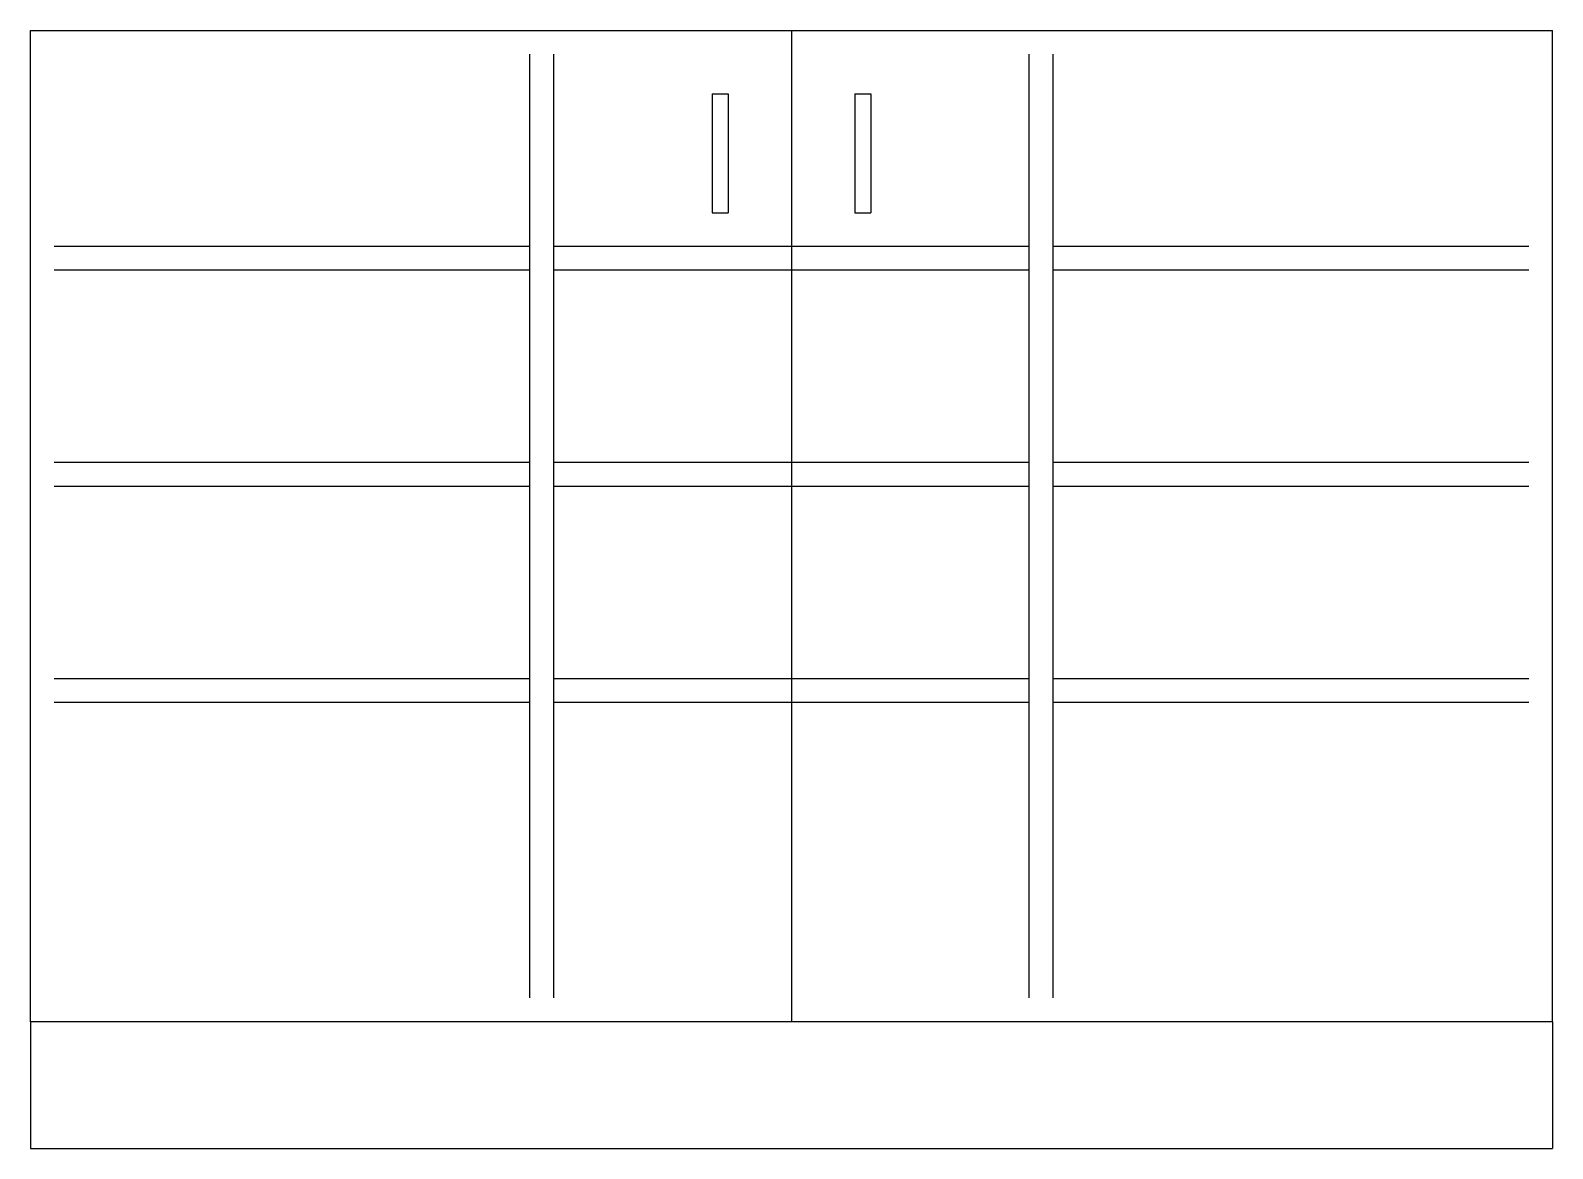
# Model space of a CAD drawing. Extents: x 0 to 48, y 0 to 35.2.
import ezdxf

# ---------------------------------------------------------------- set-up
doc = ezdxf.new("R2010")
doc.units = 0
doc.header["$LTSCALE"] = 3
doc.linetypes.add('HIDDEN', pattern=[0])
doc.layers.get('0').update_dxf_attribs({"linetype": 'CONTINUOUS'})
doc.layers.add('HID', color=7, linetype='HIDDEN')

msp = doc.modelspace()

# ---------------------------------------------------------------- linework, layer by layer
at = {"color": 0}
for p, q in [((0, 4), (0, 35.25)), ((0, 35.25), (48, 35.25)), ((24, 35.25), (24, 4)), ((48, 4), (48, 35.25)), ((21.5, 33.25), (21.5, 29.5)), ((21.5, 33.25), (22, 33.25)), ((22, 33.25), (22, 29.5)), ((26, 33.25), (26, 29.5)), ((26, 33.25), (26.5, 33.25)), ((26.5, 33.25), (26.5, 29.5)), ((21.5, 29.5), (22, 29.5)), ((26, 29.5), (26.5, 29.5)), ((48, 4), (0, 4)), ((0, 4), (0, 0)), ((48, 4), (48, 0)), ((0, 0), (48, 0))]:
    msp.add_line(p, q, dxfattribs=at)
at = {"layer": 'HID', "color": 0}
for p, q in [((15.75, 4.75), (15.75, 34.5)), ((16.5, 4.75), (16.5, 34.5)), ((31.5, 4.75), (31.5, 34.5)), ((32.25, 4.75), (32.25, 34.5)), ((15.75, 28.4375), (0.75, 28.4375)), ((31.5, 28.4375), (16.5, 28.4375)), ((47.25, 28.4375), (32.25, 28.4375)), ((15.75, 27.6875), (0.75, 27.6875)), ((31.5, 27.6875), (16.5, 27.6875)), ((47.25, 27.6875), (32.25, 27.6875)), ((15.75, 21.625), (0.75, 21.625)), ((31.5, 21.625), (16.5, 21.625)), ((47.25, 21.625), (32.25, 21.625)), ((15.75, 20.875), (0.75, 20.875)), ((31.5, 20.875), (16.5, 20.875)), ((47.25, 20.875), (32.25, 20.875)), ((15.75, 14.8125), (0.75, 14.8125)), ((31.5, 14.8125), (16.5, 14.8125)), ((47.25, 14.8125), (32.25, 14.8125)), ((15.75, 14.0625), (0.75, 14.0625)), ((31.5, 14.0625), (16.5, 14.0625)), ((47.25, 14.0625), (32.25, 14.0625))]:
    msp.add_line(p, q, dxfattribs=at)

doc.saveas('drawing.dxf')
